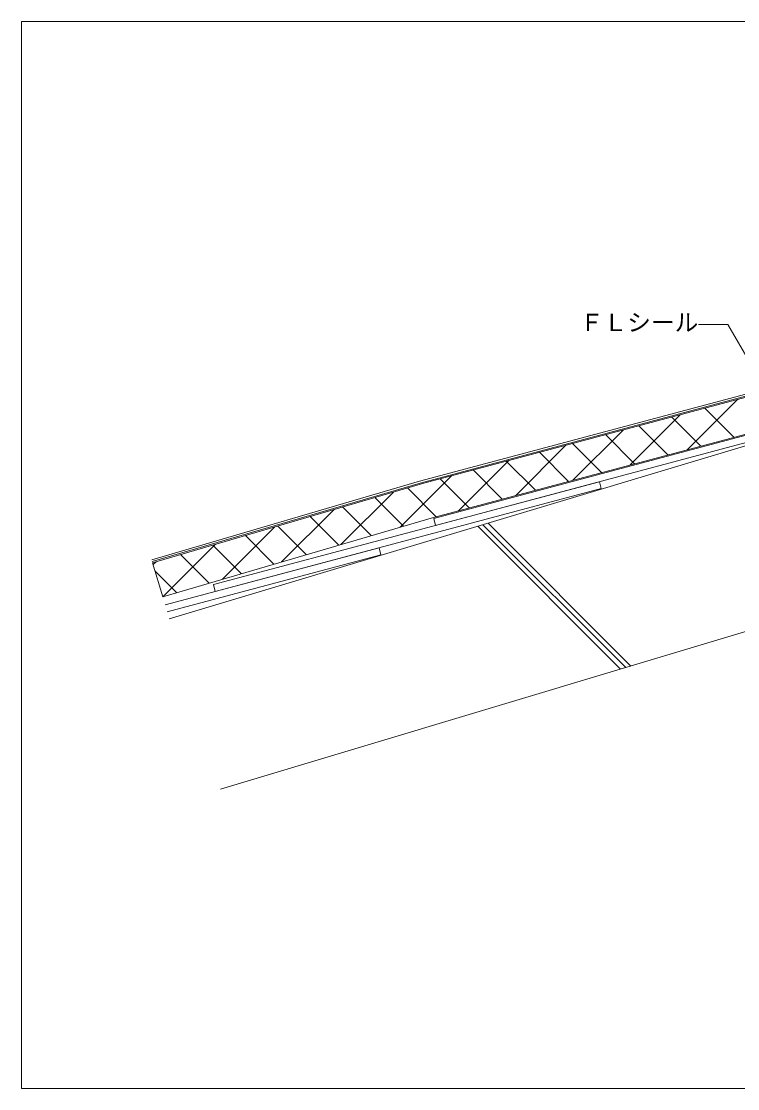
# Model space of a CAD drawing. Units: millimetres, scale not verified. Extents: x -675 to 675, y -471 to 460.
# Drawn here: x -675 to -71, y -440 to 460 of the extents above; entities that cross this region are included whole.
import ezdxf
from ezdxf.enums import TextEntityAlignment as Align

# ---------------------------------------------------------------- set-up
doc = ezdxf.new("R2010")
doc.units = ezdxf.units.MM
doc.header["$LTSCALE"] = 5
for name, color, linetype, lineweight in [('1-3_断熱材', 7, 'Continuous', 9), ('1-4_リベットルーフ', 3, 'Continuous', 9), ('1-A_元図・躯体', 7, 'Continuous', 9), ('1-B_その他', 30, 'Continuous', 18), ('E-E', 7, 'Continuous', 9), ('F-F', 7, 'Continuous', 9)]:
    doc.layers.add(name, color=color, linetype=linetype, lineweight=lineweight)
doc.styles.add('ＭＳ ゴシック', font='')
doc.styles.get('ＭＳ ゴシック').set_extended_font_data('MS Gothic')

msp = doc.modelspace()

# ---------------------------------------------------------------- linework, layer by layer
at = {"layer": '1-3_断熱材'}
for p, q in [((-40.675, 149.196), (-335.518, 70.592)), ((-113.362, 98.77), (-71.028, 141.104)), ((-161.569, 85.918), (-119.235, 128.252)), ((-126.354, 126.354), (-101.842, 101.842)), ((-98.441, 133.796), (-73.928, 109.283)), ((-32.947, 120.209), (-327.43, 41.7)), ((-154.268, 118.913), (-129.755, 94.4)), ((-209.776, 73.066), (-167.442, 115.4)), ((-182.182, 111.471), (-157.669, 86.958)), ((-257.984, 60.214), (-215.65, 102.548)), ((-210.095, 104.029), (-185.582, 79.516)), ((-238.009, 96.587), (-213.496, 72.075)), ((-306.191, 47.362), (-263.857, 89.696)), ((-293.836, 81.704), (-269.323, 57.191)), ((-265.922, 89.146), (-241.41, 64.633)), ((-355.42, 33.489), (-312.064, 76.844)), ((-321.75, 74.262), (-297.237, 49.749)), ((-335.518, 70.592), (-564.228, 3.499)), ((-405.452, 18.812), (-361.209, 63.055)), ((-349.371, 66.528), (-325.15, 42.308)), ((-376.707, 58.509), (-352.534, 34.336)), ((-455.485, 4.135), (-411.242, 48.378)), ((-404.043, 50.49), (-379.87, 26.317)), ((-327.43, 41.7), (-555.783, -25.288)), ((-431.379, 42.47), (-407.206, 18.297)), ((-505.517, -10.542), (-461.274, 33.701)), ((-458.715, 34.451), (-434.542, 10.278)), ((-555.55, -25.22), (-511.307, 19.023)), ((-513.388, 18.413), (-489.215, -5.76)), ((-486.052, 26.432), (-461.879, 2.259)), ((-540.724, 10.394), (-516.551, -13.779)), ((-564.228, 3.499), (-555.783, -25.288)), ((-563.765, 1.921), (-561.339, 4.346)), ((-562.17, -3.516), (-543.887, -21.798))]:
    msp.add_line(p, q, dxfattribs=at)
at = {"layer": '1-4_リベットルーフ'}
for p, q in [((-63.838, 145.53), (-339.116, 72.141)), ((-63.036, 144.191), (-338.712, 70.697)), ((-339.116, 72.141), (-564.931, 5.898)), ((-338.712, 70.697), (-564.509, 4.458))]:
    msp.add_line(p, q, dxfattribs=at)
at = {"layer": '1-A_元図・躯体'}
for p, q in [((0, 121.226), (-550.331, -43.873)), ((-160.887, -83.645), (-281.352, 36.82)), ((-169.59, -86.256), (-290.055, 34.209)), ((-165.238, -84.95), (-285.703, 35.515)), ((0, -35.379), (-506.898, -187.448))]:
    msp.add_line(p, q, dxfattribs=at)
at = {"layer": '1-B_その他'}
for p, q in [((-32.689, 119.243), (-327.172, 40.734)), ((-325.627, 34.936), (-31.144, 113.445)), ((-327.172, 40.734), (-325.627, 34.936)), ((-373.182, 16.054), (-553.786, -32.094)), ((-552.097, -37.853), (-371.637, 10.257)), ((-371.637, 10.257), (-373.182, 16.054))]:
    msp.add_line(p, q, dxfattribs=at)
msp.add_lwpolyline([(-511.445, -20.809), (-185.818, 66.002), (-187.364, 71.8), (-512.991, -15.012)], close=True, dxfattribs=at)
at = {"layer": 'E-E'}
for q in [(-103.935, 204.391), (-52.091, 157.897)]:
    msp.add_line((-78.935, 204.391), q, dxfattribs=at)
at = {"layer": 'F-F'}
msp.add_line((-675, 460), (-675, -440), dxfattribs=at)
msp.add_lwpolyline([(-675, 460), (675, 460), (675, -440), (-675, -440)], dxfattribs=at)

# ---------------------------------------------------------------- texts
at = {"layer": 'E-E', "style": 'ＭＳ ゴシック'}
msp.add_text('ＦＬシール', height=14.66, dxfattribs=at).set_placement((-203.935, 194.391), align=Align.BOTTOM_LEFT)

doc.saveas('drawing.dxf')
